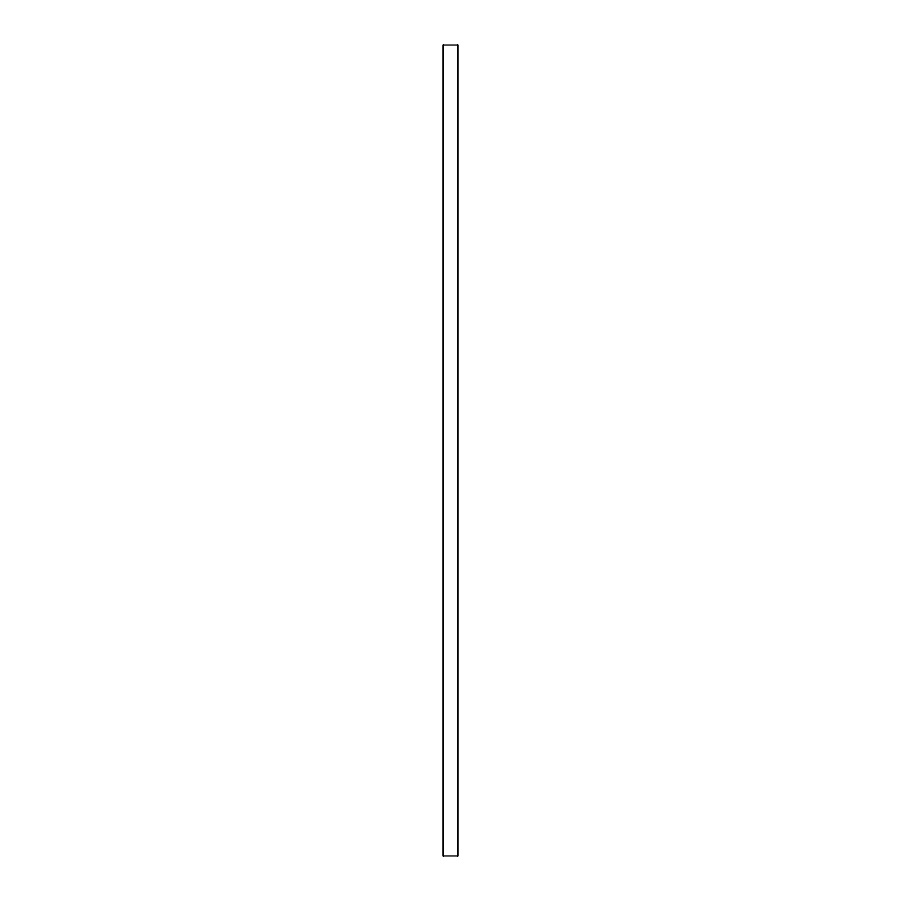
<?xml version="1.0" encoding="UTF-8"?>
<svg xmlns="http://www.w3.org/2000/svg" width="901" height="901" viewBox="0 0 901 901"><rect width="100%" height="100%" fill="white"/><g stroke="black" fill="none" stroke-linecap="round" stroke-linejoin="round"><path stroke-width="1.35" d="M443.269 855.95L443.269 45.05L457.731 45.05L457.731 855.95L443.269 855.95L443.269 45.05M457.731 45.05L457.731 855.95"/></g></svg>
